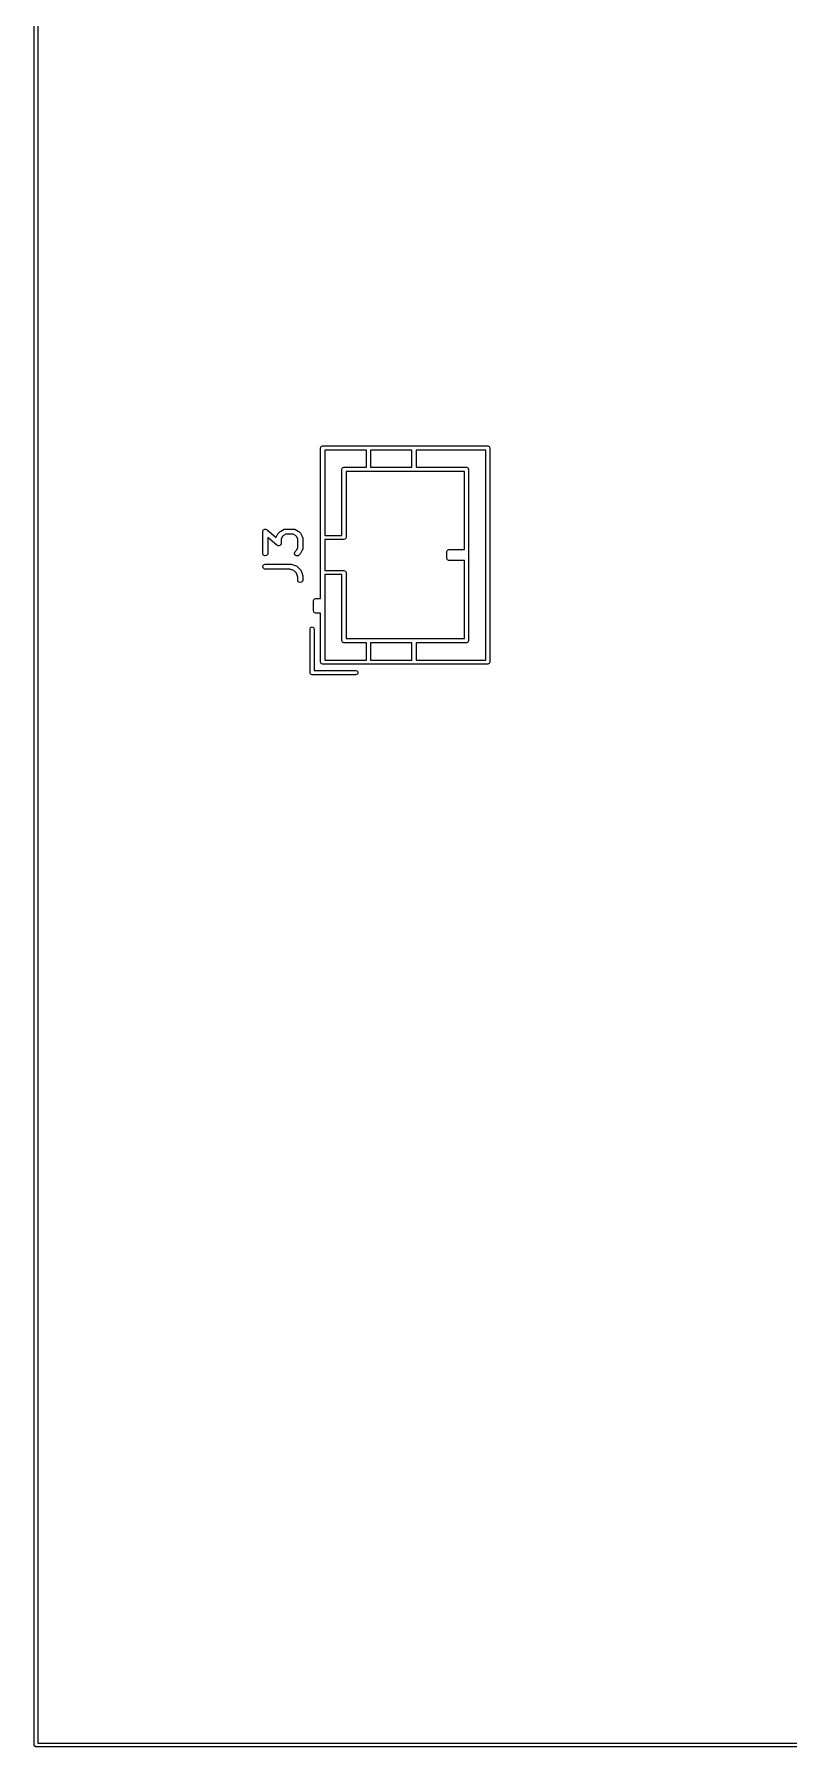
# Model space of a CAD drawing. Extents: x 107 to 167, y -145 to -45.
# Drawn here: x 106.95 to 128.51, y -145.05 to -96.12 of the extents above; entities that cross this region are included whole.
import ezdxf

# ---------------------------------------------------------------- set-up
doc = ezdxf.new("R2010")
doc.units = 0
doc.layers.add('BLACK', color=7, linetype='CONTINUOUS')

msp = doc.modelspace()

# ---------------------------------------------------------------- linework, layer by layer
at = {"layer": 'BLACK', "linetype": 'CONTINUOUS'}
for p, q in [((106.95, -145), (106.95, -45)), ((107.05, -45.05), (107.05, -144.95)), ((115.13, -107.94), (115.148, -107.898)), ((115.13, -112.24), (115.13, -107.94)), ((115.148, -107.898), (115.19, -107.88)), ((115.19, -107.88), (119.91, -107.88)), ((115.25, -108), (115.25, -110.44)), ((116.44, -108), (115.25, -108)), ((116.44, -108.49), (116.44, -108)), ((116.56, -108), (116.56, -108.49)), ((117.74, -108), (116.56, -108)), ((117.74, -108.49), (117.74, -108)), ((119.85, -108), (117.86, -108)), ((117.86, -108), (117.86, -108.49)), ((119.85, -114), (119.85, -108)), ((119.91, -107.88), (119.952, -107.898)), ((119.952, -107.898), (119.97, -107.94)), ((119.97, -107.94), (119.97, -114.06)), ((115.74, -108.55), (115.758, -108.508)), ((115.74, -110.44), (115.74, -108.55)), ((115.758, -108.508), (115.8, -108.49)), ((115.8, -108.49), (116.44, -108.49)), ((119.24, -108.61), (115.86, -108.61)), ((115.86, -108.61), (115.86, -110.5)), ((116.56, -108.49), (117.74, -108.49)), ((117.86, -108.49), (119.3, -108.49)), ((119.24, -110.84), (119.24, -108.61)), ((119.3, -108.49), (119.342, -108.508)), ((119.342, -108.508), (119.36, -108.55)), ((119.36, -108.55), (119.36, -113.45)), ((113.477, -110.333), (113.479, -110.322)), ((113.477, -110.952), (113.477, -110.333)), ((113.479, -110.319), (113.48, -110.316)), ((113.479, -110.322), (113.479, -110.319)), ((113.48, -110.316), (113.482, -110.308)), ((113.482, -110.308), (113.495, -110.292)), ((113.495, -110.292), (113.505, -110.275)), ((113.505, -110.275), (113.511, -110.273)), ((113.511, -110.273), (113.515, -110.268)), ((113.515, -110.268), (113.535, -110.265)), ((113.535, -110.265), (113.554, -110.258)), ((113.554, -110.258), (113.56, -110.261)), ((113.56, -110.261), (113.565, -110.259)), ((113.565, -110.259), (113.583, -110.27)), ((113.583, -110.27), (113.602, -110.277)), ((113.602, -110.277), (113.862, -110.504)), ((113.884, -110.723), (113.627, -110.499)), ((113.627, -110.499), (113.627, -110.952)), ((113.862, -110.504), (113.863, -110.498)), ((113.863, -110.498), (113.866, -110.495)), ((113.866, -110.49), (113.914, -110.395)), ((113.866, -110.495), (113.866, -110.49)), ((113.914, -110.395), (113.927, -110.377)), ((113.927, -110.377), (113.928, -110.376)), ((113.928, -110.376), (113.976, -110.328)), ((113.976, -110.328), (113.994, -110.315)), ((113.994, -110.315), (113.995, -110.314)), ((113.995, -110.314), (114.09, -110.266)), ((114.043, -110.473), (114.008, -110.542)), ((114.008, -110.542), (114.008, -110.667)), ((114.073, -110.443), (114.043, -110.473)), ((114.142, -110.408), (114.073, -110.443)), ((114.09, -110.266), (114.115, -110.259)), ((114.115, -110.259), (114.12, -110.26)), ((114.12, -110.26), (114.124, -110.258)), ((114.124, -110.258), (114.362, -110.258)), ((114.344, -110.408), (114.142, -110.408)), ((114.413, -110.443), (114.344, -110.408)), ((114.362, -110.258), (114.388, -110.263)), ((114.388, -110.263), (114.391, -110.266)), ((114.391, -110.266), (114.395, -110.266)), ((114.395, -110.266), (114.491, -110.314)), ((114.443, -110.473), (114.413, -110.443)), ((114.477, -110.542), (114.443, -110.473)), ((114.477, -110.792), (114.477, -110.542)), ((114.491, -110.314), (114.509, -110.327)), ((114.509, -110.327), (114.51, -110.328)), ((114.51, -110.328), (114.558, -110.376)), ((114.558, -110.376), (114.571, -110.394)), ((114.571, -110.394), (114.572, -110.395)), ((114.572, -110.395), (114.619, -110.49)), ((114.619, -110.49), (114.627, -110.515)), ((114.627, -110.515), (114.626, -110.52)), ((114.626, -110.52), (114.627, -110.524)), ((114.627, -110.524), (114.627, -110.81)), ((115.25, -110.44), (115.74, -110.44)), ((115.8, -110.56), (115.25, -110.56)), ((115.25, -110.56), (115.25, -111.44)), ((115.842, -110.542), (115.8, -110.56)), ((115.86, -110.5), (115.842, -110.542)), ((113.495, -111.001), (113.477, -110.952)), ((113.539, -111.026), (113.495, -111.001)), ((113.59, -111.017), (113.539, -111.026)), ((113.623, -110.978), (113.59, -111.017)), ((113.627, -110.952), (113.623, -110.978)), ((113.903, -110.73), (113.884, -110.723)), ((113.92, -110.741), (113.903, -110.73)), ((113.926, -110.739), (113.92, -110.741)), ((113.932, -110.742), (113.926, -110.739)), ((113.951, -110.735), (113.932, -110.742)), ((113.971, -110.732), (113.951, -110.735)), ((113.975, -110.727), (113.971, -110.732)), ((113.98, -110.725), (113.975, -110.727)), ((113.991, -110.708), (113.98, -110.725)), ((114.004, -110.692), (113.991, -110.708)), ((114.005, -110.684), (114.004, -110.692)), ((114.007, -110.681), (114.005, -110.684)), ((114.008, -110.667), (114.006, -110.678)), ((114.006, -110.678), (114.007, -110.681)), ((114.382, -110.946), (114.404, -110.899)), ((114.396, -110.995), (114.382, -110.946)), ((114.438, -111.025), (114.396, -110.995)), ((114.404, -110.899), (114.443, -110.86)), ((114.489, -111.02), (114.438, -111.025)), ((114.443, -110.86), (114.477, -110.792)), ((114.51, -111.005), (114.489, -111.02)), ((114.558, -110.958), (114.51, -111.005)), ((114.572, -110.938), (114.558, -110.956)), ((114.558, -110.956), (114.558, -110.958)), ((114.619, -110.843), (114.572, -110.938)), ((114.62, -110.839), (114.619, -110.843)), ((114.623, -110.835), (114.62, -110.839)), ((114.627, -110.81), (114.623, -110.835)), ((118.74, -110.9), (118.758, -110.858)), ((118.74, -111.1), (118.74, -110.9)), ((118.758, -110.858), (118.8, -110.84)), ((118.8, -110.84), (119.24, -110.84)), ((113.479, -111.32), (113.504, -111.276)), ((113.487, -111.371), (113.479, -111.32)), ((113.527, -111.404), (113.487, -111.371)), ((113.504, -111.276), (113.552, -111.258)), ((113.552, -111.408), (113.527, -111.404)), ((113.552, -111.258), (114.267, -111.258)), ((114.254, -111.408), (113.552, -111.408)), ((114.369, -111.447), (114.254, -111.408)), ((114.267, -111.258), (114.289, -111.262)), ((114.289, -111.262), (114.29, -111.262)), ((114.29, -111.262), (114.433, -111.31)), ((114.439, -111.517), (114.369, -111.447)), ((114.433, -111.31), (114.456, -111.322)), ((114.477, -111.631), (114.439, -111.517)), ((114.456, -111.322), (114.458, -111.326)), ((114.458, -111.326), (114.463, -111.328)), ((114.463, -111.328), (114.558, -111.423)), ((114.558, -111.423), (114.573, -111.444)), ((114.573, -111.444), (114.573, -111.449)), ((114.573, -111.449), (114.576, -111.452)), ((114.576, -111.452), (114.624, -111.595)), ((115.25, -111.44), (115.8, -111.44)), ((115.8, -111.44), (115.842, -111.458)), ((115.842, -111.458), (115.86, -111.5)), ((115.86, -111.5), (115.86, -113.39)), ((118.758, -111.142), (118.74, -111.1)), ((118.8, -111.16), (118.758, -111.142)), ((119.24, -111.16), (118.8, -111.16)), ((119.24, -113.39), (119.24, -111.16)), ((114.477, -111.714), (114.477, -111.631)), ((114.495, -111.762), (114.477, -111.714)), ((114.539, -111.788), (114.495, -111.762)), ((114.59, -111.779), (114.539, -111.788)), ((114.623, -111.74), (114.59, -111.779)), ((114.627, -111.714), (114.623, -111.74)), ((114.624, -111.595), (114.627, -111.618)), ((114.627, -111.618), (114.627, -111.619)), ((114.627, -111.619), (114.627, -111.714)), ((115.25, -111.56), (115.25, -114)), ((115.74, -111.56), (115.25, -111.56)), ((115.74, -113.45), (115.74, -111.56)), ((114.93, -112.3), (114.948, -112.258)), ((114.93, -112.6), (114.93, -112.3)), ((114.948, -112.258), (114.99, -112.24)), ((114.99, -112.24), (115.13, -112.24)), ((114.948, -112.642), (114.93, -112.6)), ((114.99, -112.66), (114.948, -112.642)), ((115.13, -112.66), (114.99, -112.66)), ((115.13, -114.06), (115.13, -112.66)), ((114.83, -113.11), (114.848, -113.068)), ((114.83, -114.36), (114.83, -113.11)), ((114.848, -113.068), (114.89, -113.05)), ((114.89, -113.05), (114.932, -113.068)), ((114.932, -113.068), (114.95, -113.11)), ((114.95, -113.11), (114.95, -114.3)), ((115.758, -113.492), (115.74, -113.45)), ((115.8, -113.51), (115.758, -113.492)), ((116.44, -113.51), (115.8, -113.51)), ((115.86, -113.39), (119.24, -113.39)), ((116.44, -114), (116.44, -113.51)), ((116.56, -113.51), (116.56, -114)), ((117.74, -113.51), (116.56, -113.51)), ((117.74, -114), (117.74, -113.51)), ((119.3, -113.51), (117.86, -113.51)), ((117.86, -113.51), (117.86, -114)), ((119.342, -113.492), (119.3, -113.51)), ((119.36, -113.45), (119.342, -113.492)), ((115.25, -114), (116.44, -114)), ((116.56, -114), (117.74, -114)), ((117.86, -114), (119.85, -114)), ((114.848, -114.402), (114.83, -114.36)), ((114.89, -114.42), (114.848, -114.402)), ((116.14, -114.42), (114.89, -114.42)), ((114.95, -114.3), (116.14, -114.3)), ((115.148, -114.102), (115.13, -114.06)), ((115.19, -114.12), (115.148, -114.102)), ((119.91, -114.12), (115.19, -114.12)), ((116.14, -114.3), (116.182, -114.318)), ((116.182, -114.402), (116.14, -114.42)), ((116.182, -114.318), (116.2, -114.36)), ((116.2, -114.36), (116.182, -114.402)), ((119.952, -114.102), (119.91, -114.12)), ((119.97, -114.06), (119.952, -114.102)), ((106.965, -145.035), (106.95, -145)), ((107, -145.05), (106.965, -145.035)), ((167, -145.05), (107, -145.05)), ((107.05, -144.95), (166.95, -144.95))]:
    msp.add_line(p, q, dxfattribs=at)

doc.saveas('drawing.dxf')
